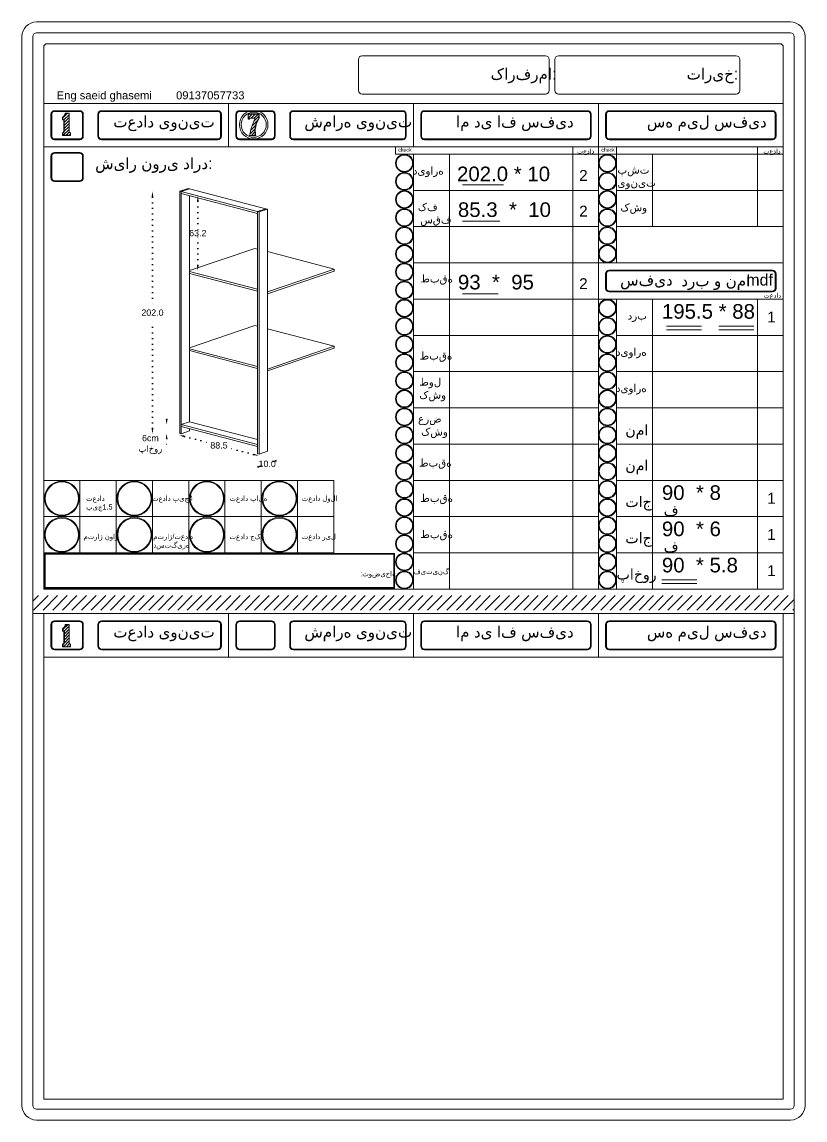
# Model space of a CAD drawing. Header units: inches. Extents: x 168 to 5693, y 62 to 1947.
# Drawn here: x 5261 to 5693, y 1289 to 1895 of the extents above; entities that cross this region are included whole.
import ezdxf

# ---------------------------------------------------------------- set-up
doc = ezdxf.new("R2010")
doc.units = ezdxf.units.IN
doc.header["$MEASUREMENT"] = 0
doc.linetypes.add('ACAD_ISO07W100', pattern=[3, 0, -3])
doc.styles.get("Standard").update_dxf_attribs({"font": 'arial.ttf'})
doc.dimstyles.get("Standard").update_dxf_attribs({"dimtxt": 3.5, "dimasz": 3, "dimexe": 0.18, "dimexo": 0.0625, "dimgap": 0.09, "dimtad": 0, "dimtih": 1, "dimtoh": 1, "dimdec": 1, "dimzin": 0, "dimdsep": 46, "dimtxsty": 'Standard', "dimcen": 0.09, "dimse1": 1, "dimse2": 1, "dimadec": 0, "dimazin": 0, "dimtfac": 1, "dimtdec": 1, "dimtofl": 0, "dimtmove": 0, "dimatfit": 3, "dimfxl": 1, "dimtolj": 1, "dimtzin": 0, "dimarcsym": 0})

# ---------------------------------------------------------------- blocks, each defined once
blk = doc.blocks.new('*D277')
at = {"color": 0, "linetype": 'ACAD_ISO07W100', "lineweight": -2, "transparency": 16777216}
for p, q in [((5340.83, 1675.82), (5340.83, 1678.82)), ((5340.83, 1661.86), (5337.83, 1661.86)), ((5340.83, 1664.86), (5340.83, 1661.86))]:
    blk.add_line(p, q, dxfattribs=at)
at = {"color": 0, "transparency": 16777216}
for points in [[(5340.33, 1675.82), (5341.33, 1675.82), (5340.83, 1672.82)], [(5340.33, 1664.86), (5341.33, 1664.86), (5340.83, 1667.86)]]:
    blk.add_solid(points, dxfattribs=at)
at = {"layer": 'Defpoints', "color": 0, "transparency": 16777216}
for p in [(5348.84, 1672.82, 9.24), (5340.83, 1667.86), (5348.84, 1667.86, 9.24)]:
    blk.add_point(p, dxfattribs=at)
at = {"color": 0, "lineweight": 20, "transparency": 16777216, "insert": (5331.86, 1661.86), "char_height": 3.5, "attachment_point": 5}
blk.add_mtext('\\A1;6cm\\P{\\fArial|b0|i0|c178|p34;پاخور}', dxfattribs=at)
blk = doc.blocks.new('*D278')
at = {"color": 0, "linetype": 'ACAD_ISO07W100', "lineweight": -2, "transparency": 16777216}
for p, q in [((5333, 1798.37), (5333, 1736.44)), ((5333, 1670.75), (5333, 1732.68))]:
    blk.add_line(p, q, dxfattribs=at)
at = {"color": 0, "transparency": 16777216}
for points in [[(5332.5, 1798.37), (5333.5, 1798.37), (5333, 1801.37)], [(5332.5, 1670.75), (5333.5, 1670.75), (5333, 1667.75)]]:
    blk.add_solid(points, dxfattribs=at)
at = {"layer": 'Defpoints', "color": 0, "transparency": 16777216}
for p in [(5333, 1801.37), (5348.84, 1801.37), (5348.84, 1667.75)]:
    blk.add_point(p, dxfattribs=at)
at = {"color": 0, "lineweight": 20, "transparency": 16777216, "insert": (5333, 1734.56), "char_height": 3.5, "attachment_point": 5}
blk.add_mtext('\\A1;202.0', dxfattribs=at)
blk = doc.blocks.new('*D279')
at = {"color": 0, "linetype": 'ACAD_ISO07W100', "lineweight": -2, "transparency": 16777216}
for p, q in [((5350.66, 1666.28), (5365.03, 1662.53)), ((5388.71, 1656.36), (5374.34, 1660.1))]:
    blk.add_line(p, q, dxfattribs=at)
at = {"color": 0, "transparency": 16777216}
for points in [[(5350.79, 1666.76), (5350.53, 1665.79), (5347.76, 1667.03)], [(5388.84, 1656.84), (5388.58, 1655.87), (5391.61, 1655.6)]]:
    blk.add_solid(points, dxfattribs=at)
at = {"layer": 'Defpoints', "color": 0, "transparency": 16777216}
for p in [(5348, 1667.97), (5391.61, 1655.6), (5391.86, 1656.53)]:
    blk.add_point(p, dxfattribs=at)
at = {"color": 0, "lineweight": 20, "transparency": 16777216, "insert": (5369.68, 1661.32), "char_height": 3.5, "attachment_point": 5}
blk.add_mtext('\\A1;88.5', dxfattribs=at)
blk = doc.blocks.new('*D280')
at = {"color": 0, "linetype": 'ACAD_ISO07W100', "lineweight": -2, "transparency": 16777216}
for p, q in [((5358, 1796.1), (5358, 1780.32)), ((5358, 1760.77), (5358, 1776.56))]:
    blk.add_line(p, q, dxfattribs=at)
at = {"color": 0, "transparency": 16777216}
for points in [[(5357.5, 1796.1), (5358.5, 1796.1), (5358, 1799.1)], [(5357.5, 1760.77), (5358.5, 1760.77), (5358, 1757.77)]]:
    blk.add_solid(points, dxfattribs=at)
at = {"layer": 'Defpoints', "color": 0, "transparency": 16777216}
for p in [(5353.45, 1799.1), (5358, 1799.1), (5353.45, 1757.77)]:
    blk.add_point(p, dxfattribs=at)
at = {"color": 0, "lineweight": 20, "transparency": 16777216, "insert": (5358, 1778.44), "char_height": 3.5, "attachment_point": 5}
blk.add_mtext('\\A1;63.2', dxfattribs=at)
blk = doc.blocks.new('*D291')
at = {"color": 0, "linetype": 'ACAD_ISO07W100', "lineweight": -2, "transparency": 16777216}
for p, q in [((5391.12, 1649.39), (5388.29, 1648.42)), ((5401.41, 1652.91), (5404.25, 1653.88))]:
    blk.add_line(p, q, dxfattribs=at)
at = {"color": 0, "transparency": 16777216}
for points in [[(5390.96, 1649.87), (5391.29, 1648.92), (5393.96, 1650.36)], [(5401.25, 1653.38), (5401.57, 1652.43), (5398.57, 1651.94)]]:
    blk.add_solid(points, dxfattribs=at)
at = {"layer": 'Defpoints', "color": 0, "transparency": 16777216}
for p in [(5391.86, 1656.53), (5396.46, 1658.11), (5393.96, 1650.36)]:
    blk.add_point(p, dxfattribs=at)
at = {"color": 0, "lineweight": 20, "transparency": 16777216, "insert": (5396.27, 1651.15), "char_height": 3.5, "width": 12.8288, "attachment_point": 5}
blk.add_mtext('\\A1;10.0', dxfattribs=at)

msp = doc.modelspace()

# ---------------------------------------------------------------- hatches: boundary and pattern name
at = {"lineweight": 20}
h = msp.add_hatch(dxfattribs=at)
h.set_pattern_fill('ANSI31', color=256, scale=9.218651)
h.set_pattern_definition([(45, (4537.7399, 2383.63), (-0.8148213, 0.8148213), [])])
h.paths.add_polyline_path([(5287.51, 1833.88), (5287.42, 1833.92), (5287.33, 1833.98), (5287.25, 1834.04), (5287.18, 1834.11), (5287.12, 1834.19), (5287.07, 1834.28), (5287.03, 1834.37), (5287, 1834.46), (5286.98, 1834.56), (5286.98, 1834.66), (5286.98, 1844.59), (5285.12, 1844.59), (5285.09, 1844.36), (5285.04, 1844.13), (5284.97, 1843.9), (5284.89, 1843.69), (5284.78, 1843.48), (5284.66, 1843.28), (5284.52, 1843.09), (5284.37, 1842.92), (5284.2, 1842.76), (5284.01, 1842.61), (5283.82, 1842.48), (5283.61, 1842.37), (5283.61, 1840.96), (5284.02, 1840.96), (5284.33, 1840.94), (5284.33, 1834.7), (5284.31, 1834.6), (5284.29, 1834.51), (5284.26, 1834.42), (5284.22, 1834.33), (5284.16, 1834.25), (5284.1, 1834.17), (5284.04, 1834.1), (5283.96, 1834.04), (5283.88, 1833.98), (5283.8, 1833.94), (5283.71, 1833.9), (5283.61, 1833.87), (5283.61, 1832.45), (5287.7, 1832.45), (5287.7, 1833.83), (5287.6, 1833.85)])
h = msp.add_hatch(dxfattribs=at)
h.set_pattern_fill('ANSI31', color=256, scale=9.218651)
h.set_pattern_definition([(45, (4748.5564, 2384.5657), (-0.8148213, 0.8148213), [])])
h.paths.add_polyline_path([(5389.6, 1836.49), (5389.73, 1837.32), (5389.92, 1838.14), (5390.16, 1838.94), (5390.47, 1839.72), (5390.82, 1840.48), (5391.23, 1841.21), (5391.69, 1841.91), (5391.69, 1844.18), (5385.82, 1844.18), (5385.82, 1841.42), (5386.34, 1841.42), (5386.35, 1841.49), (5386.39, 1841.62), (5386.47, 1841.74), (5386.57, 1841.83), (5386.69, 1841.89), (5386.73, 1841.89), (5386.66, 1841.87), (5386.6, 1841.84), (5386.54, 1841.8), (5386.49, 1841.76), (5386.45, 1841.71), (5386.41, 1841.65), (5386.38, 1841.59), (5386.36, 1841.52), (5386.34, 1841.46), (5386.34, 1841.42), (5386.52, 1841.42), (5386.53, 1841.52), (5386.57, 1841.65), (5386.65, 1841.77), (5386.76, 1841.86), (5386.88, 1841.92), (5386.98, 1841.94), (5387.05, 1841.95), (5389.02, 1841.95), (5389.15, 1841.92), (5389.27, 1841.86), (5389.37, 1841.77), (5389.45, 1841.65), (5389.49, 1841.52), (5389.5, 1841.42), (5389.15, 1840.69), (5388.82, 1839.96), (5388.5, 1839.22), (5388.21, 1838.47), (5387.93, 1837.72), (5387.68, 1836.95), (5387.44, 1836.19), (5387.22, 1835.41), (5387.01, 1834.63), (5386.83, 1833.85), (5386.67, 1833.06), (5386.53, 1832.33), (5389.82, 1832.33), (5389.66, 1833.15), (5389.56, 1833.99), (5389.51, 1834.82), (5389.52, 1835.66)])
h = msp.add_hatch(dxfattribs=at)
h.set_pattern_fill('ANSI31', color=256, scale=30)
h.set_pattern_definition([(45, (3064.782, 1282.2905), (-2.6516504, 2.6516504), [])])
h.paths.add_polyline_path([(5687, 1578.39), (5267, 1578.39), (5267, 1570.39), (5687, 1570.39)])
h = msp.add_hatch(dxfattribs=at)
h.set_pattern_fill('ANSI31', color=256, scale=9.218651)
h.set_pattern_definition([(45, (4537.8445, 2101.4145), (-0.8148213, 0.8148213), [])])
h.paths.add_polyline_path([(5287.61, 1551.66), (5287.52, 1551.71), (5287.44, 1551.76), (5287.36, 1551.82), (5287.29, 1551.89), (5287.23, 1551.97), (5287.18, 1552.06), (5287.14, 1552.15), (5287.11, 1552.25), (5287.09, 1552.35), (5287.08, 1552.45), (5287.08, 1562.37), (5285.22, 1562.37), (5285.19, 1562.14), (5285.14, 1561.91), (5285.08, 1561.69), (5284.99, 1561.47), (5284.89, 1561.26), (5284.76, 1561.06), (5284.62, 1560.88), (5284.47, 1560.7), (5284.3, 1560.54), (5284.12, 1560.4), (5283.92, 1560.27), (5283.72, 1560.15), (5283.72, 1558.75), (5284.12, 1558.75), (5284.43, 1558.73), (5284.43, 1552.49), (5284.42, 1552.39), (5284.4, 1552.29), (5284.36, 1552.2), (5284.32, 1552.12), (5284.27, 1552.03), (5284.21, 1551.96), (5284.14, 1551.89), (5284.07, 1551.82), (5283.99, 1551.77), (5283.9, 1551.72), (5283.81, 1551.69), (5283.72, 1551.66), (5283.72, 1550.23), (5287.8, 1550.23), (5287.8, 1551.61), (5287.71, 1551.63)])

# ---------------------------------------------------------------- linework, layer by layer
for p, q in [((5273, 1582.03), (5273, 1881)), ((5681, 1850.03), (5273, 1850.03)), ((5273, 1671.05), (5273, 1850.03)), ((5375, 1826.03), (5375, 1850.03)), ((5477, 1826.03), (5477, 1850.03)), ((5477, 1850.03), (5477, 1830.03)), ((5579, 1826.03), (5579, 1850.03)), ((5277, 1832.03), (5277, 1844.03)), ((5292.85, 1846.03), (5279, 1846.03)), ((5283.61, 1842.37), (5283.61, 1840.96)), ((5294.85, 1844.03), (5294.85, 1832.03)), ((5302.85, 1832.03), (5302.85, 1844.03)), ((5369, 1846.03), (5304.85, 1846.03)), ((5371, 1832.03), (5371, 1844.03)), ((5379, 1844.03), (5379, 1832.03)), ((5398.71, 1846.03), (5381, 1846.03)), ((5400.71, 1832.03), (5400.71, 1844.03)), ((5408.71, 1832.03), (5408.71, 1844.03)), ((5471, 1846.03), (5410.71, 1846.03)), ((5473, 1844.03), (5473, 1832.03)), ((5481, 1832.03), (5481, 1844.03)), ((5573, 1846.03), (5483, 1846.03)), ((5575, 1844.03), (5575, 1832.03)), ((5583, 1832.03), (5583, 1844.03)), ((5675, 1846.03), (5585, 1846.03)), ((5677, 1832.03), (5677, 1844.03)), ((5283.61, 1832.45), (5287.7, 1832.45)), ((5386.53, 1832.33), (5389.82, 1832.33)), ((5273, 1826.03), (5681, 1826.03)), ((5273, 1826.03), (5681, 1826.03)), ((5279, 1830.03), (5292.85, 1830.03)), ((5369, 1830.03), (5304.85, 1830.03)), ((5381, 1830.03), (5398.71, 1830.03)), ((5471, 1830.03), (5410.71, 1830.03)), ((5467, 1826.03), (5467, 1822.03)), ((5483, 1830.03), (5573, 1830.03)), ((5564.83, 1582.03), (5564.83, 1826.03)), ((5579, 1826.03), (5579, 1802.03)), ((5585, 1830.03), (5675, 1830.03)), ((5589, 1826.03), (5589, 1802.03)), ((5589, 1826.03), (5589, 1802.03)), ((5666.78, 1782.03), (5666.78, 1826.03)), ((5681, 1830.03), (5681, 1582.03)), ((5467, 1822.03), (5681, 1822.03)), ((5477, 1666.03), (5477, 1822.03)), ((5477, 1662.03), (5477, 1822.03)), ((5477, 1822.03), (5477, 1802.03)), ((5477, 1666.03), (5477, 1822.03)), ((5477, 1582.03), (5477, 1822.03)), ((5477, 1822.03), (5477, 1802.03)), ((5496.81, 1822.03), (5496.81, 1582.03)), ((5579, 1666.03), (5579, 1822.03)), ((5579, 1582.03), (5579, 1822.03)), ((5589, 1782.03), (5589, 1822.03)), ((5589, 1762.03), (5589, 1822.03)), ((5589, 1762.03), (5589, 1822.03)), ((5589, 1822.03), (5589, 1802.03)), ((5589, 1782.03), (5589, 1822.03)), ((5589, 1822.03), (5589, 1802.03)), ((5608.81, 1822.03), (5608.81, 1782.03)), ((5477, 1802.03), (5579, 1802.03)), ((5504.02, 1805.03), (5526.67, 1805.03)), ((5589, 1802.03), (5681, 1802.03)), ((5477, 1782.03), (5579, 1782.03)), ((5504.02, 1785.03), (5524.67, 1785.03)), ((5681, 1782.03), (5589, 1782.03)), ((5681, 1782.03), (5661, 1782.03)), ((5477, 1762.03), (5681, 1762.03)), ((5675, 1758.03), (5585, 1758.03)), ((5583, 1748.03), (5583, 1756.03)), ((5677, 1756.03), (5677, 1748.03)), ((5675, 1746.03), (5585, 1746.03)), ((5477, 1742.03), (5579, 1742.03)), ((5504.02, 1745.03), (5523.67, 1745.03)), ((5681, 1742.03), (5579, 1742.03)), ((5589, 1642.03), (5589, 1742.03)), ((5589, 1666.03), (5589, 1742.03)), ((5589, 1662.03), (5589, 1742.03)), ((5608.81, 1742.03), (5608.81, 1642.03)), ((5666.78, 1742.03), (5666.78, 1582.03)), ((5477, 1722.03), (5579, 1722.03)), ((5477, 1722.03), (5496.81, 1722.03)), ((5477, 1722.03), (5579, 1722.03)), ((5545.51, 1722.03), (5579, 1722.03)), ((5589, 1722.03), (5681, 1722.03)), ((5589, 1622.03), (5589, 1722.03)), ((5608.81, 1722.03), (5608.81, 1622.03)), ((5616.5, 1727.05), (5635.84, 1727.05)), ((5616.5, 1725.03), (5635.84, 1725.03)), ((5645.5, 1727.05), (5664.84, 1727.05)), ((5645.5, 1725.03), (5664.84, 1725.03)), ((5477, 1702.03), (5496.81, 1702.03)), ((5477, 1702.03), (5579, 1702.03)), ((5589, 1702.03), (5681, 1702.03)), ((5589, 1702.03), (5681, 1702.03)), ((5589, 1602.03), (5589, 1702.03)), ((5608.81, 1702.03), (5608.81, 1602.03)), ((5477, 1682.03), (5579, 1682.03)), ((5589, 1682.03), (5589, 1662.03)), ((5589, 1682.03), (5681, 1682.03)), ((5589, 1582.03), (5589, 1682.03)), ((5608.81, 1682.03), (5608.81, 1582.03)), ((5477, 1662.03), (5579, 1662.03)), ((5564.83, 1662.03), (5579, 1662.03)), ((5589, 1662.03), (5681, 1662.03)), ((5589, 1662.03), (5589, 1642.03)), ((5273, 1642.03), (5433, 1642.03)), ((5273, 1642.03), (5273, 1602.03)), ((5273, 1642.03), (5273, 1602.03)), ((5293, 1642.03), (5293, 1602.03)), ((5313, 1642.03), (5313, 1602.03)), ((5333, 1642.03), (5333, 1602.03)), ((5353, 1642.03), (5353, 1602.03)), ((5373, 1642.03), (5373, 1602.03)), ((5393, 1642.03), (5393, 1602.03)), ((5413, 1642.03), (5413, 1602.03)), ((5433, 1642.03), (5433, 1602.03)), ((5477, 1642.03), (5579, 1642.03)), ((5564.83, 1642.03), (5579, 1642.03)), ((5589, 1642.03), (5681, 1642.03)), ((5589, 1642.03), (5681, 1642.03)), ((5589, 1642.03), (5589, 1622.03)), ((5273, 1622.03), (5433, 1622.03)), ((5477, 1622.03), (5579, 1622.03)), ((5477, 1622.03), (5579, 1622.03)), ((5564.83, 1622.03), (5579, 1622.03)), ((5589, 1622.03), (5681, 1622.03)), ((5589, 1622.03), (5681, 1622.03)), ((5589, 1622.03), (5589, 1602.03)), ((5273, 1602.03), (5433, 1602.03)), ((5477, 1602.03), (5579, 1602.03)), ((5477, 1602.03), (5579, 1602.03)), ((5564.83, 1602.03), (5579, 1602.03)), ((5589, 1602.03), (5681, 1602.03)), ((5589, 1602.03), (5681, 1602.03)), ((5589, 1602.03), (5589, 1582.03)), ((5467, 1582.03), (5273, 1582.03)), ((5467, 1582.03), (5273, 1582.03)), ((5467, 1582.03), (5579, 1582.03)), ((5467, 1582.03), (5681, 1582.03)), ((5467, 1582.03), (5579, 1582.03)), ((5467, 1582.03), (5681, 1582.03)), ((5614, 1587.05), (5633.34, 1587.05)), ((5614, 1585.03), (5633.34, 1585.03)), ((5267, 1568.52), (5687, 1568.52)), ((5681, 1568.52), (5273, 1568.52)), ((5273, 1300.52), (5273, 1568.52)), ((5292.85, 1564.52), (5279, 1564.52)), ((5369, 1564.52), (5304.85, 1564.52)), ((5375, 1544.52), (5375, 1568.52)), ((5398.71, 1564.52), (5381, 1564.52)), ((5471, 1564.52), (5410.71, 1564.52)), ((5477, 1544.52), (5477, 1568.52)), ((5477, 1568.52), (5477, 1548.52)), ((5573, 1564.52), (5483, 1564.52)), ((5579, 1544.52), (5579, 1568.52)), ((5675, 1564.52), (5585, 1564.52)), ((5681, 1568.52), (5681, 1300.52)), ((5277, 1550.52), (5277, 1562.52)), ((5283.72, 1560.15), (5283.72, 1558.75)), ((5294.85, 1562.52), (5294.85, 1550.52)), ((5302.85, 1550.52), (5302.85, 1562.52)), ((5371, 1550.52), (5371, 1562.52)), ((5379, 1562.52), (5379, 1550.52)), ((5400.71, 1550.52), (5400.71, 1562.52)), ((5408.71, 1550.52), (5408.71, 1562.52)), ((5473, 1562.52), (5473, 1550.52)), ((5481, 1550.52), (5481, 1562.52)), ((5575, 1562.52), (5575, 1550.52)), ((5583, 1550.52), (5583, 1562.52)), ((5677, 1550.52), (5677, 1562.52)), ((5279, 1548.52), (5292.85, 1548.52)), ((5283.72, 1550.23), (5287.8, 1550.23)), ((5369, 1548.52), (5304.85, 1548.52)), ((5381, 1548.52), (5398.71, 1548.52)), ((5471, 1548.52), (5410.71, 1548.52)), ((5483, 1548.52), (5573, 1548.52)), ((5585, 1548.52), (5675, 1548.52)), ((5273, 1544.52), (5681, 1544.52)), ((5273, 1360.52), (5273, 1320.52)), ((5467, 1300.52), (5273, 1300.52)), ((5467, 1300.52), (5579, 1300.52)), ((5467, 1300.52), (5681, 1300.52))]:
    msp.add_line(p, q, dxfattribs=at)
at = {"linetype": 'Continuous', "lineweight": 20, "extrusion": (6.10623e-16, 0.954437, 0.298411)}
for p, q in [((5352.61, 1803.16), (5348, 1801.59)), ((5348, 1801.59), (5348.84, 1801.37)), ((5348, 1801.59), (5348, 1667.97)), ((5348.84, 1801.37), (5353.45, 1802.94)), ((5348.84, 1801.37), (5353.45, 1802.94)), ((5391.01, 1790.38), (5348.84, 1801.37)), ((5348.84, 1801.37), (5348.84, 1800.3)), ((5348.84, 1667.75), (5348.84, 1801.37)), ((5348.84, 1800.3), (5391.01, 1789.31)), ((5353.45, 1802.94), (5352.61, 1803.16)), ((5353.45, 1802.94), (5395.62, 1791.95)), ((5353.45, 1674.39), (5353.45, 1799.1)), ((5395.62, 1791.95), (5391.01, 1790.38)), ((5395.62, 1791.95), (5391.01, 1790.38)), ((5391.01, 1790.38), (5391.01, 1789.31)), ((5391.01, 1790.38), (5391.86, 1790.16)), ((5391.01, 1790.38), (5391.01, 1656.75)), ((5391.86, 1790.16), (5396.46, 1791.73)), ((5391.86, 1656.53), (5391.86, 1790.16)), ((5396.46, 1791.73), (5395.62, 1791.95)), ((5396.46, 1658.11), (5396.46, 1791.73)), ((5353.45, 1757.77), (5389.45, 1770.07)), ((5391.01, 1769.66), (5389.45, 1770.07)), ((5433.31, 1758.63), (5396.46, 1768.24)), ((5433.31, 1758.63), (5396.46, 1746.05)), ((5396.46, 1744.98), (5433.31, 1757.56)), ((5433.31, 1757.56), (5433.31, 1758.63)), ((5353.45, 1757.27), (5391.01, 1747.47)), ((5353.45, 1756.2), (5391.01, 1746.4)), ((5396.46, 1746.05), (5396.46, 1744.98)), ((5353.45, 1715.19), (5389.45, 1727.49)), ((5391.01, 1727.08), (5389.45, 1727.49)), ((5433.31, 1716.05), (5396.46, 1725.66)), ((5433.31, 1716.05), (5396.46, 1703.47)), ((5396.46, 1702.4), (5433.31, 1714.98)), ((5433.31, 1714.98), (5433.31, 1716.05)), ((5353.45, 1714.69), (5391.01, 1704.89)), ((5353.45, 1713.62), (5391.01, 1703.82)), ((5396.46, 1703.47), (5396.46, 1702.4)), ((5348.84, 1672.82), (5353.45, 1674.39)), ((5391.01, 1661.82), (5348.84, 1672.82)), ((5353.45, 1674.39), (5391.01, 1664.6)), ((5348.84, 1667.75), (5348, 1667.97)), ((5348.84, 1671.75), (5391.01, 1660.75)), ((5348.84, 1667.75), (5353.45, 1669.32)), ((5348.84, 1668.82), (5348.84, 1667.75)), ((5353.45, 1669.32), (5353.45, 1670.55)), ((5391.01, 1657.82), (5391.01, 1656.75)), ((5391.86, 1656.53), (5391.01, 1656.75)), ((5396.46, 1658.11), (5391.86, 1656.53))]:
    msp.add_line(p, q, dxfattribs=at)
at = {"lineweight": 20}
for points in [[(5269, 1289), (5685, 1289, 0.414214), (5693, 1297), (5693, 1887, 0.414214), (5685, 1895), (5269, 1895, 0.414214), (5261, 1887), (5261, 1297, 0.414214)], [(5269, 1295), (5685, 1295, 0.414214), (5687, 1297), (5687, 1887, 0.414214), (5685, 1889), (5269, 1889, 0.414214), (5267, 1887), (5267, 1297, 0.414214)], [(5551.85, 1874.25, 0.414214), (5549.85, 1876.25), (5448.61, 1876.25, 0.414214), (5446.61, 1874.25), (5446.61, 1857.21, 0.414214), (5448.61, 1855.21), (5549.85, 1855.21, 0.414214), (5551.85, 1857.21)], [(5556.98, 1855.21), (5654.98, 1855.21, 0.414214), (5656.98, 1857.21), (5656.98, 1874.25, 0.414214), (5654.98, 1876.25), (5556.98, 1876.25, 0.414214), (5554.98, 1874.25), (5554.98, 1857.21, 0.414214)], [(5656.98, 1874.25, 0.414214), (5654.98, 1876.25), (5556.98, 1876.25, 0.414214), (5554.98, 1874.25), (5554.98, 1857.21, 0.414214), (5556.98, 1855.21), (5654.98, 1855.21, 0.414214), (5656.98, 1857.21)], [(5294.85, 1844.03, 0.414214), (5292.85, 1846.03), (5279, 1846.03, 0.414214), (5277, 1844.03), (5277, 1832.03, 0.414214), (5279, 1830.03), (5292.85, 1830.03, 0.414214), (5294.85, 1832.03)], [(5294.45, 1844.03, 0.414214), (5292.85, 1845.63), (5279, 1845.63, 0.414214), (5277.4, 1844.03), (5277.4, 1832.03, 0.414214), (5279, 1830.43), (5292.85, 1830.43, 0.414214), (5294.45, 1832.03)], [(5371, 1844.03, 0.414214), (5369, 1846.03), (5304.85, 1846.03, 0.414214), (5302.85, 1844.03), (5302.85, 1832.03, 0.414214), (5304.85, 1830.03), (5369, 1830.03, 0.414214), (5371, 1832.03)], [(5370.6, 1844.03, 0.414214), (5369, 1845.63), (5304.85, 1845.63, 0.414214), (5303.25, 1844.03), (5303.25, 1832.03, 0.414214), (5304.85, 1830.43), (5369, 1830.43, 0.414214), (5370.6, 1832.03)], [(5400.71, 1844.03, 0.414214), (5398.71, 1846.03), (5381, 1846.03, 0.414214), (5379, 1844.03), (5379, 1832.03, 0.414214), (5381, 1830.03), (5398.71, 1830.03, 0.414214), (5400.71, 1832.03)], [(5400.31, 1844.03, 0.414214), (5398.71, 1845.63), (5381, 1845.63, 0.414214), (5379.4, 1844.03), (5379.4, 1832.03, 0.414214), (5381, 1830.43), (5398.71, 1830.43, 0.414214), (5400.31, 1832.03)], [(5473, 1844.03, 0.414214), (5471, 1846.03), (5410.71, 1846.03, 0.414214), (5408.71, 1844.03), (5408.71, 1832.03, 0.414214), (5410.71, 1830.03), (5471, 1830.03, 0.414214), (5473, 1832.03)], [(5472.6, 1844.03, 0.414214), (5471, 1845.63), (5410.71, 1845.63, 0.414214), (5409.11, 1844.03), (5409.11, 1832.03, 0.414214), (5410.71, 1830.43), (5471, 1830.43, 0.414214), (5472.6, 1832.03)], [(5574.6, 1844.03, 0.414214), (5573, 1845.63), (5483, 1845.63, 0.414214), (5481.4, 1844.03), (5481.4, 1832.03, 0.414214), (5483, 1830.43), (5573, 1830.43, 0.414214), (5574.6, 1832.03)], [(5677, 1844.03, 0.414214), (5675, 1846.03), (5585, 1846.03, 0.414214), (5583, 1844.03), (5583, 1832.03, 0.414214), (5585, 1830.03), (5675, 1830.03, 0.414214), (5677, 1832.03)], [(5676.6, 1844.03, 0.414214), (5675, 1845.63), (5585, 1845.63, 0.414214), (5583.4, 1844.03), (5583.4, 1832.03, 0.414214), (5585, 1830.43), (5675, 1830.43, 0.414214), (5676.6, 1832.03)], [(5294.85, 1820.99, 0.414214), (5292.85, 1822.99), (5279, 1822.99, 0.414214), (5277, 1820.99), (5277, 1808.99, 0.414214), (5279, 1806.99), (5292.85, 1806.99, 0.414214), (5294.85, 1808.99)], [(5294.85, 1820.99, 0.414214), (5292.85, 1822.99), (5279, 1822.99, 0.414214), (5277, 1820.99), (5277, 1808.99, 0.414214), (5279, 1806.99), (5292.85, 1806.99, 0.414214), (5294.85, 1808.99)], [(5294.45, 1820.99, 0.414214), (5292.85, 1822.59), (5279, 1822.59, 0.414214), (5277.4, 1820.99), (5277.4, 1808.99, 0.414214), (5279, 1807.39), (5292.85, 1807.39, 0.414214), (5294.45, 1808.99)], [(5294.45, 1820.99, 0.414214), (5292.85, 1822.59), (5279, 1822.59, 0.414214), (5277.4, 1820.99), (5277.4, 1808.99, 0.414214), (5279, 1807.39), (5292.85, 1807.39, 0.414214), (5294.45, 1808.99)], [(5677, 1756.03, 0.414214), (5675, 1758.03), (5585, 1758.03, 0.414214), (5583, 1756.03), (5583, 1748.03, 0.414214), (5585, 1746.03), (5675, 1746.03, 0.414214), (5677, 1748.03)], [(5676.6, 1756.03, 0.414214), (5675, 1757.63), (5585, 1757.63, 0.414214), (5583.4, 1756.03), (5583.4, 1748.03, 0.414214), (5585, 1746.43), (5675, 1746.43, 0.414214), (5676.6, 1748.03)], [(5294.85, 1562.52, 0.414214), (5292.85, 1564.52), (5279, 1564.52, 0.414214), (5277, 1562.52), (5277, 1550.52, 0.414214), (5279, 1548.52), (5292.85, 1548.52, 0.414214), (5294.85, 1550.52)], [(5294.45, 1562.52, 0.414214), (5292.85, 1564.12), (5279, 1564.12, 0.414214), (5277.4, 1562.52), (5277.4, 1550.52, 0.414214), (5279, 1548.92), (5292.85, 1548.92, 0.414214), (5294.45, 1550.52)], [(5371, 1562.52, 0.414214), (5369, 1564.52), (5304.85, 1564.52, 0.414214), (5302.85, 1562.52), (5302.85, 1550.52, 0.414214), (5304.85, 1548.52), (5369, 1548.52, 0.414214), (5371, 1550.52)], [(5370.6, 1562.52, 0.414214), (5369, 1564.12), (5304.85, 1564.12, 0.414214), (5303.25, 1562.52), (5303.25, 1550.52, 0.414214), (5304.85, 1548.92), (5369, 1548.92, 0.414214), (5370.6, 1550.52)], [(5400.71, 1562.52, 0.414214), (5398.71, 1564.52), (5381, 1564.52, 0.414214), (5379, 1562.52), (5379, 1550.52, 0.414214), (5381, 1548.52), (5398.71, 1548.52, 0.414214), (5400.71, 1550.52)], [(5400.31, 1562.52, 0.414214), (5398.71, 1564.12), (5381, 1564.12, 0.414214), (5379.4, 1562.52), (5379.4, 1550.52, 0.414214), (5381, 1548.92), (5398.71, 1548.92, 0.414214), (5400.31, 1550.52)], [(5473, 1562.52, 0.414214), (5471, 1564.52), (5410.71, 1564.52, 0.414214), (5408.71, 1562.52), (5408.71, 1550.52, 0.414214), (5410.71, 1548.52), (5471, 1548.52, 0.414214), (5473, 1550.52)], [(5472.6, 1562.52, 0.414214), (5471, 1564.12), (5410.71, 1564.12, 0.414214), (5409.11, 1562.52), (5409.11, 1550.52, 0.414214), (5410.71, 1548.92), (5471, 1548.92, 0.414214), (5472.6, 1550.52)], [(5574.6, 1562.52, 0.414214), (5573, 1564.12), (5483, 1564.12, 0.414214), (5481.4, 1562.52), (5481.4, 1550.52, 0.414214), (5483, 1548.92), (5573, 1548.92, 0.414214), (5574.6, 1550.52)], [(5677, 1562.52, 0.414214), (5675, 1564.52), (5585, 1564.52, 0.414214), (5583, 1562.52), (5583, 1550.52, 0.414214), (5585, 1548.52), (5675, 1548.52, 0.414214), (5677, 1550.52)], [(5676.6, 1562.52, 0.414214), (5675, 1564.12), (5585, 1564.12, 0.414214), (5583.4, 1562.52), (5583.4, 1550.52, 0.414214), (5585, 1548.92), (5675, 1548.92, 0.414214), (5676.6, 1550.52)]]:
    msp.add_lwpolyline(points, format="xyb", close=True, dxfattribs=at)
for points in [[(5681, 1682.97), (5681, 1881, 0.414214), (5679, 1883), (5275, 1883, 0.414214), (5273, 1881), (5273, 1682.97)], [(5551.85, 1874.25, 0.414214), (5549.85, 1876.25), (5448.61, 1876.25, 0.414214), (5446.61, 1874.25), (5446.61, 1857.21, 0.414214), (5448.61, 1855.21), (5549.85, 1855.21, 0.414214), (5551.85, 1857.21), (5551.85, 1874.25)]]:
    msp.add_lwpolyline(points, format="xyb", dxfattribs=at)
for points in [[(5283.3, 1832.38), (5287.7, 1832.38), (5287.7, 1832.45), (5287.7, 1833.83), (5287.6, 1833.85), (5287.51, 1833.88), (5287.42, 1833.92), (5287.33, 1833.98), (5287.25, 1834.04), (5287.18, 1834.11), (5287.12, 1834.19), (5287.07, 1834.28), (5287.03, 1834.37), (5287, 1834.46), (5286.98, 1834.56), (5286.98, 1834.66), (5286.98, 1844.59), (5286.98, 1844.65), (5284.81, 1844.65), (5284.79, 1844.41), (5284.74, 1844.18), (5284.67, 1843.95), (5284.58, 1843.74), (5284.48, 1843.52), (5284.35, 1843.32), (5284.21, 1843.13), (5284.06, 1842.96), (5283.89, 1842.8), (5283.7, 1842.65), (5283.5, 1842.52), (5283.3, 1842.41), (5283.3, 1840.96), (5283.61, 1840.96), (5284.02, 1840.96), (5284.02, 1834.66), (5284.01, 1834.56), (5283.98, 1834.47), (5283.95, 1834.38), (5283.91, 1834.29), (5283.85, 1834.2), (5283.79, 1834.13), (5283.73, 1834.06), (5283.65, 1833.99), (5283.57, 1833.94), (5283.48, 1833.89), (5283.39, 1833.85), (5283.3, 1833.83), (5283.3, 1832.38), (5283.61, 1832.45), (5283.61, 1833.87), (5283.71, 1833.9), (5283.8, 1833.94), (5283.88, 1833.98), (5283.96, 1834.04), (5284.04, 1834.1), (5284.1, 1834.17), (5284.16, 1834.25), (5284.22, 1834.33), (5284.26, 1834.42), (5284.29, 1834.51), (5284.31, 1834.6), (5284.33, 1834.7), (5284.33, 1840.94), (5284.02, 1840.96)], [(5283.3, 1842.41), (5283.61, 1842.37), (5283.82, 1842.48), (5284.01, 1842.61), (5284.2, 1842.76), (5284.37, 1842.92), (5284.52, 1843.09), (5284.66, 1843.28), (5284.78, 1843.48), (5284.89, 1843.69), (5284.97, 1843.9), (5285.04, 1844.13), (5285.09, 1844.36), (5285.12, 1844.59)], [(5284.81, 1844.65), (5285.12, 1844.59), (5286.98, 1844.59)], [(5391.93, 1844.23), (5391.69, 1844.18), (5385.82, 1844.18)], [(5391.69, 1844.18), (5391.69, 1841.91), (5391.23, 1841.21), (5390.82, 1840.48), (5390.47, 1839.72), (5390.16, 1838.94), (5389.92, 1838.14), (5389.73, 1837.32), (5389.6, 1836.49), (5389.52, 1835.66), (5389.51, 1834.82), (5389.56, 1833.99), (5389.66, 1833.15), (5389.82, 1832.33), (5390.04, 1832.27), (5389.87, 1833.1), (5389.77, 1833.94), (5389.73, 1834.79), (5389.74, 1835.63), (5389.81, 1836.48), (5389.95, 1837.31), (5390.14, 1838.14), (5390.39, 1838.94), (5390.69, 1839.73), (5391.05, 1840.5), (5391.46, 1841.24), (5391.93, 1841.95), (5391.93, 1844.23), (5385.82, 1844.23), (5385.82, 1844.18), (5385.82, 1841.42), (5386.34, 1841.42), (5386.52, 1841.42), (5386.53, 1841.49), (5386.54, 1841.55), (5386.56, 1841.62), (5386.59, 1841.68), (5386.63, 1841.74), (5386.68, 1841.79), (5386.73, 1841.84), (5386.79, 1841.87), (5386.85, 1841.91), (5386.91, 1841.93), (5386.98, 1841.94), (5387.05, 1841.95), (5388.98, 1841.95), (5389.05, 1841.94), (5389.11, 1841.93), (5389.18, 1841.91), (5389.24, 1841.87), (5389.3, 1841.84), (5389.35, 1841.79), (5389.39, 1841.74), (5389.43, 1841.68), (5389.46, 1841.62), (5389.48, 1841.55), (5389.49, 1841.49), (5389.5, 1841.42), (5389.15, 1840.69), (5388.82, 1839.96), (5388.5, 1839.22), (5388.21, 1838.47), (5387.93, 1837.72), (5387.68, 1836.95), (5387.44, 1836.19), (5387.22, 1835.41), (5387.01, 1834.63), (5386.83, 1833.85), (5386.67, 1833.06), (5386.53, 1832.33), (5386.52, 1832.27), (5390.04, 1832.27)], [(5386.79, 1841.91), (5386.73, 1841.89), (5386.66, 1841.87), (5386.6, 1841.84), (5386.54, 1841.8), (5386.49, 1841.76), (5386.45, 1841.71), (5386.41, 1841.65), (5386.38, 1841.59), (5386.36, 1841.52), (5386.34, 1841.46), (5386.34, 1841.42)], [(5283.4, 1550.17), (5287.8, 1550.17), (5287.8, 1550.23), (5287.8, 1551.61), (5287.71, 1551.63), (5287.61, 1551.66), (5287.52, 1551.71), (5287.44, 1551.76), (5287.36, 1551.82), (5287.29, 1551.89), (5287.23, 1551.97), (5287.18, 1552.06), (5287.14, 1552.15), (5287.11, 1552.25), (5287.09, 1552.35), (5287.08, 1552.45), (5287.08, 1562.37), (5287.08, 1562.43), (5284.92, 1562.43), (5284.89, 1562.2), (5284.84, 1561.96), (5284.78, 1561.74), (5284.69, 1561.52), (5284.58, 1561.31), (5284.46, 1561.11), (5284.32, 1560.92), (5284.16, 1560.74), (5283.99, 1560.58), (5283.81, 1560.43), (5283.61, 1560.3), (5283.4, 1560.19), (5283.4, 1558.75), (5283.72, 1558.75), (5284.12, 1558.75), (5284.12, 1552.45), (5284.11, 1552.35), (5284.09, 1552.25), (5284.05, 1552.16), (5284.01, 1552.07), (5283.96, 1551.99), (5283.9, 1551.91), (5283.83, 1551.84), (5283.76, 1551.78), (5283.67, 1551.72), (5283.59, 1551.68), (5283.5, 1551.64), (5283.4, 1551.61), (5283.4, 1550.17), (5283.72, 1550.23), (5283.72, 1551.66), (5283.81, 1551.69), (5283.9, 1551.72), (5283.99, 1551.77), (5284.07, 1551.82), (5284.14, 1551.89), (5284.21, 1551.96), (5284.27, 1552.03), (5284.32, 1552.12), (5284.36, 1552.2), (5284.4, 1552.29), (5284.42, 1552.39), (5284.43, 1552.49), (5284.43, 1558.73), (5284.12, 1558.75)], [(5283.4, 1560.19), (5283.72, 1560.15), (5283.92, 1560.27), (5284.12, 1560.4), (5284.3, 1560.54), (5284.47, 1560.7), (5284.62, 1560.88), (5284.76, 1561.06), (5284.89, 1561.26), (5284.99, 1561.47), (5285.08, 1561.69), (5285.14, 1561.91), (5285.19, 1562.14), (5285.22, 1562.37)], [(5284.92, 1562.43), (5285.22, 1562.37), (5287.08, 1562.37)]]:
    msp.add_lwpolyline(points, dxfattribs=at)
for points in [[(5273, 1826.03), (5681, 1826.03), (5681, 1582.03), (5273, 1582.03)], [(5273, 1826.03), (5681, 1826.03), (5681, 1582.03), (5273, 1582.03)], [(5466.6, 1601.63), (5273.4, 1601.63), (5273.4, 1582.43), (5466.6, 1582.43)], [(5466.2, 1601.23), (5273.8, 1601.23), (5273.8, 1582.83), (5466.2, 1582.83)]]:
    msp.add_lwpolyline(points, close=True, dxfattribs=at)
for centre, radius in [((5388.86, 1838.29), 7.86), ((5388.86, 1838.29), 6.94), ((5472, 1817.03), 4.92), ((5472, 1817.03), 4.52), ((5584, 1817.03), 4.92), ((5584, 1817.03), 4.52), ((5472, 1807.03), 4.92), ((5584, 1807.03), 4.92), ((5472, 1807.03), 4.52), ((5584, 1807.03), 4.52), ((5472, 1797.03), 4.92), ((5472, 1797.03), 4.52), ((5584, 1797.03), 4.92), ((5584, 1797.03), 4.52), ((5472, 1787.03), 4.92), ((5472, 1787.03), 4.52), ((5584, 1787.03), 4.92), ((5584, 1787.03), 4.52), ((5472, 1777.03), 4.92), ((5584, 1777.03), 4.92), ((5472, 1777.03), 4.52), ((5584, 1777.03), 4.52), ((5472, 1767.03), 4.92), ((5472, 1767.03), 4.52), ((5584, 1767.03), 4.92), ((5584, 1767.03), 4.52), ((5472, 1757.03), 4.92), ((5472, 1757.03), 4.52), ((5472, 1747.03), 4.92), ((5472, 1747.03), 4.52), ((5472, 1737.03), 4.92), ((5472, 1737.03), 4.52), ((5584, 1737.03), 4.92), ((5584, 1737.03), 4.52), ((5472, 1727.03), 4.92), ((5472, 1727.03), 4.52), ((5584, 1727.03), 4.92), ((5584, 1727.03), 4.52), ((5472, 1717.03), 4.92), ((5472, 1717.03), 4.52), ((5584, 1717.03), 4.92), ((5584, 1717.03), 4.52), ((5472, 1707.03), 4.92), ((5472, 1707.03), 4.52), ((5584, 1707.03), 4.92), ((5584, 1707.03), 4.52), ((5472, 1697.03), 4.92), ((5472, 1697.03), 4.52), ((5584, 1697.03), 4.92), ((5584, 1697.03), 4.52), ((5472, 1687.03), 4.92), ((5472, 1687.03), 4.52), ((5584, 1687.03), 4.92), ((5584, 1687.03), 4.52), ((5472, 1677.03), 4.92), ((5472, 1677.03), 4.52), ((5584, 1677.03), 4.92), ((5584, 1677.03), 4.52), ((5472, 1667.03), 4.92), ((5472, 1667.03), 4.52), ((5584, 1667.03), 4.92), ((5584, 1667.03), 4.52), ((5472, 1657.03), 4.92), ((5472, 1657.03), 4.52), ((5584, 1657.03), 4.92), ((5584, 1657.03), 4.52), ((5472, 1647.03), 4.92), ((5472, 1647.03), 4.52), ((5584, 1647.03), 4.92), ((5584, 1647.03), 4.52), ((5283, 1632.03), 9.6), ((5283, 1632.03), 9.2), ((5323, 1632.03), 9.6), ((5323, 1632.03), 9.2), ((5363, 1632.03), 9.6), ((5363, 1632.03), 9.2), ((5403, 1632.03), 9.6), ((5403, 1632.03), 9.2), ((5472, 1637.03), 4.92), ((5472, 1637.03), 4.52), ((5584, 1637.03), 4.92), ((5584, 1637.03), 4.52), ((5472, 1627.03), 4.92), ((5472, 1627.03), 4.52), ((5584, 1627.03), 4.92), ((5584, 1627.03), 4.52), ((5283, 1612.03), 9.6), ((5283, 1612.03), 9.2), ((5323, 1612.03), 9.6), ((5323, 1612.03), 9.2), ((5363, 1612.03), 9.6), ((5363, 1612.03), 9.2), ((5403, 1612.03), 9.6), ((5403, 1612.03), 9.2), ((5472, 1617.03), 4.92), ((5472, 1617.03), 4.52), ((5584, 1617.03), 4.92), ((5584, 1617.03), 4.52), ((5472, 1607.03), 4.92), ((5472, 1607.03), 4.52), ((5584, 1607.03), 4.92), ((5584, 1607.03), 4.52), ((5472, 1597.03), 4.92), ((5472, 1597.03), 4.52), ((5584, 1597.03), 4.92), ((5584, 1597.03), 4.52), ((5472, 1587.03), 4.92), ((5472, 1587.03), 4.52), ((5584, 1587.03), 4.92), ((5584, 1587.03), 4.52)]:
    msp.add_circle(centre, radius, dxfattribs=at)
for centre, start, end in [((5279, 1844.03), 90, 180), ((5292.85, 1844.03), 0, 90), ((5304.85, 1844.03), 90, 180), ((5369, 1844.03), 0, 90), ((5381, 1844.03), 90, 180), ((5398.71, 1844.03), 0, 90), ((5410.71, 1844.03), 90, 180), ((5471, 1844.03), 0, 90), ((5483, 1844.03), 90, 180), ((5573, 1844.03), 0, 90), ((5585, 1844.03), 90, 180), ((5675, 1844.03), 0, 90), ((5279, 1832.03), 180, 270), ((5292.85, 1832.03), 270, 0), ((5304.85, 1832.03), 180, 270), ((5369, 1832.03), 270, 0), ((5381, 1832.03), 180, 270), ((5398.71, 1832.03), 270, 0), ((5410.71, 1832.03), 180, 270), ((5471, 1832.03), 270, 0), ((5483, 1832.03), 180, 270), ((5573, 1832.03), 270, 0), ((5585, 1832.03), 180, 270), ((5675, 1832.03), 270, 0), ((5585, 1756.03), 90, 180), ((5675, 1756.03), 0, 90), ((5585, 1748.03), 180, 270), ((5675, 1748.03), 270, 0), ((5279, 1562.52), 90, 180), ((5292.85, 1562.52), 0, 90), ((5304.85, 1562.52), 90, 180), ((5369, 1562.52), 0, 90), ((5381, 1562.52), 90, 180), ((5398.71, 1562.52), 0, 90), ((5410.71, 1562.52), 90, 180), ((5471, 1562.52), 0, 90), ((5483, 1562.52), 90, 180), ((5573, 1562.52), 0, 90), ((5585, 1562.52), 90, 180), ((5675, 1562.52), 0, 90), ((5279, 1550.52), 180, 270), ((5292.85, 1550.52), 270, 0), ((5304.85, 1550.52), 180, 270), ((5369, 1550.52), 270, 0), ((5381, 1550.52), 180, 270), ((5398.71, 1550.52), 270, 0), ((5410.71, 1550.52), 180, 270), ((5471, 1550.52), 270, 0), ((5483, 1550.52), 180, 270), ((5573, 1550.52), 270, 0), ((5585, 1550.52), 180, 270), ((5675, 1550.52), 270, 0)]:
    msp.add_arc(centre, 2, start, end, dxfattribs=at)

# ---------------------------------------------------------------- texts
at = {"lineweight": 20, "attachment_point": 1}
for s, width, gutter_width, heights, insert, char_height in [('{\\fArial|b0|i0|c178|p34;کارفرما:}', 0.2338, 164.79, [0], (5519.55, 1869.54), 6.3113), ('تاریخ:', 0.2338, 164.79, [0], (5627.68, 1869.54), 6.311), ('{\\fArial|b0|i0|c178|p34;Eng saeid ghasemi}', 79.2452, 164.79, [0], (5280.17, 1856.73), 4.4179), ('{\\fArial|b0|i0|c178|p34;09137057733 }', 65.4498, 164.79, [0], (5346.01, 1856.73), 4.4179), ('{\\fArial|b0|i0|c178|p34;تعداد یونیت}', 65.4498, 164.79, [0], (5311.38, 1843.15), 6.3113), ('{\\fArial|b0|i0|c178|p34;شماره یونیت}', 65.4498, 164.79, [0], (5416.8, 1843.15), 6.3113), ('{\\fArial|b0|i0|c178|p34;ام دی اف سفید}', 65.4498, 164.79, [0], (5500.42, 1843.15), 6.3113), ('{\\fArial|b0|i0|c178|p34;سه میل سفید}', 65.4498, 164.79, [0], (5605.74, 1843.15), 6.3113), ('{\\fArial|b0|i0|c178|p34;check}', 65.4498, 164.79, [0], (5468.58, 1825.45), 2.0101), ('{\\fArial|b0|i0|c178|p34;تعداد }', 65.4498, 164.79, [0], (5567.25, 1825.04), 2.6665), ('{\\fArial|b0|i0|c178|p34;check}', 65.4498, 164.79, [0], (5580.58, 1825.45), 2.0101), ('{\\fArial|b0|i0|c178|p34;تعداد }', 65.4498, 164.79, [0], (5670.01, 1825.04), 2.6665), ('{\\fArial|b0|i0|c178|p34;شیار نوری دارد:}', 65.4498, 164.79, [0], (5301.38, 1820.11), 6.3113), ('{\\fArial|b0|i0|c178|p34;شیار نوری دارد:}', 65.4498, 164.79, [0], (5301.38, 1820.11), 6.3113), ('{\\fArial|b0|i0|c178|p34;دیواره }', 17.3175, 247.18, [0], (5476.65, 1815.12), 4.3074), ('202.0 * 10', 61.9823, 462.54, [8.23], (5501, 1815.18), 8.06), ('2{\\fArial|b0|i0|c178|p34; }', 8.5903, 164.79, [0], (5568.39, 1813.31), 6), ('{\\fArial|b0|i0|c178|p34;پشت \\Pیونیت}', 19.3052, 247.18, [0], (5589.51, 1815.57), 4.3074), ('{\\fArial|b0|i0|c178|p34;کف }', 15.3367, 247.18, [0], (5479.39, 1795.12), 4.3074), ('85.3  *  10', 65.2593, 462.54, [0], (5501.5, 1795.45), 8.0603), ('{\\fArial|b0|i0|c178|p34;کشو }', 17.7019, 247.18, [0], (5591.11, 1794.85), 4.3074), ('2{\\fArial|b0|i0|c178|p34; }', 8.5903, 164.79, [0], (5568.39, 1793.58), 6), ('{\\fArial|b0|i0|c178|p34;سقف}', 20.995, 247.18, [0], (5480.74, 1788.15), 4.3074), ('{\\fArial|b0|i0|c178|p34;طبقه}', 16.0176, 247.18, [0], (5480.79, 1755.53), 4.3074), ('93  *  95', 65.2593, 462.54, [0], (5501.5, 1755.45), 8.06), ('2{\\fArial|b0|i0|c178|p34; }', 8.5903, 164.79, [0], (5568.39, 1753.58), 6), ('{\\fArial|b0|i0|c178|p34;سفید}', 43.6183, 164.79, [0], (5591, 1755.85), 6.3113), ('{\\fArial|b0|i0|c178|p34;درب و نما}', 65.4498, 164.79, [0], (5624.75, 1755.45), 6.3113), ('mdf', 37.9785, 164.79, [0], (5660.59, 1755.85), 6.311), ('{\\fArial|b0|i0|c178|p34;تعداد }', 65.4498, 164.79, [0], (5670.23, 1745.48), 2.6665), ('195.5 * 88', 65.2593, 462.54, [8.23], (5614.04, 1739.29), 8.06), ('{\\fArial|b0|i0|c178|p34;درب}', 17.3175, 247.18, [0], (5595.15, 1735.12), 4.3074), ('1{\\fArial|b0|i0|c178|p34; }', 8.5903, 164.79, [0], (5672.1, 1735.15), 6), ('{\\fArial|b0|i0|c178|p34;دیواره }', 17.3175, 247.18, [0], (5588.65, 1715.12), 4.3074), ('{\\fArial|b0|i0|c178|p34;طبقه}', 14.1457, 164.79, [0], (5480.43, 1712.99), 4.3074), ('{\\fArial|b0|i0|c178|p34;طول \\Pکشو}', 17.6756, 164.79, [0], (5480.19, 1698.55), 4.3074), ('{\\fArial|b0|i0|c178|p34;دیواره }', 17.3175, 247.18, [0], (5588.65, 1695.12), 4.3074), ('{\\fArial|b0|i0|c178|p34;عرض \\P کشو}', 18.5758, 164.79, [0], (5479.51, 1678.25), 4.3074), ('{\\fArial|b0|i0|c178|p34;نما}', 11.1787, 164.79, [0], (5593.86, 1672.76), 5.927), ('{\\fArial|b0|i0|c178|p34;طبقه}', 14.2061, 164.79, [0], (5480.05, 1653.94), 4.3074), ('{\\fArial|b0|i0|c178|p34;نما}', 11.1787, 164.79, [0], (5593.86, 1653.22), 5.927), ('90  * 8', 65.2593, 462.54, [8.23], (5614.04, 1639.29), 8.06), ('تعداد \\Pپیچ1.5', 65.4498, 164.79, [0], (5296.41, 1633.57), 2.872), ('تعداد پیچ4', 65.4498, 164.79, [0], (5332.81, 1633.57), 2.872), ('تعداد پایه', 65.4498, 164.79, [0], (5375.53, 1633.57), 2.872), ('تعداد لولا', 65.4498, 164.79, [0], (5415.34, 1633.57), 2.872), ('{\\fArial|b0|i0|c178|p34;طبقه}', 98.1747, 247.18, [0], (5480.79, 1634.45), 4.3074), ('{\\fArial|b0|i0|c178|p34;تاج}', 11.1787, 164.79, [0], (5593.86, 1633.22), 5.927), ('1{\\fArial|b0|i0|c178|p34; }', 8.5903, 164.79, [0], (5672.1, 1635.15), 6), ('{\\fArial|b0|i0|c178|p34;ف}', 8.0088, 346.26, [0], (5615, 1628.57), 6.0339), ('90  * 6', 65.2593, 462.54, [8.23], (5614.04, 1619.29), 8.06), ('متراژ نوار', 65.4498, 164.79, [0], (5294.94, 1612.49), 2.872), ('متراژ/تعداد\\Pدستگیره', 65.4498, 164.79, [0], (5333.38, 1612.49), 2.8716), ('تعداد جک', 65.4498, 164.79, [0], (5375.53, 1612.49), 2.872), ('تعداد ریل', 65.4498, 164.79, [0], (5415.34, 1612.49), 2.872), ('{\\fArial|b0|i0|c178|p34;طبقه}', 98.1747, 247.18, [0], (5480.79, 1614.45), 4.3074), ('{\\fArial|b0|i0|c178|p34;تاج}', 11.1787, 164.79, [0], (5593.86, 1613.22), 5.927), ('1{\\fArial|b0|i0|c178|p34; }', 8.5903, 164.79, [0], (5672.1, 1615.15), 6), ('{\\fArial|b0|i0|c178|p34;ف}', 8.0088, 346.26, [0], (5615, 1608.57), 6.0339), ('{\\fArial|b0|i0|c178|p34;فیتینگ}', 65.4498, 164.79, [0], (5477.06, 1593.2), 2.8716), ('{\\fArial|b0|i0|c178|p34;فیتینگ}', 65.4498, 164.79, [0], (5477.06, 1593.2), 2.8716), ('90  * 5.8', 65.2593, 462.54, [8.23], (5614.04, 1599.29), 8.06), ('1{\\fArial|b0|i0|c178|p34; }', 8.5903, 164.79, [0], (5672.1, 1595.15), 6), (':توضیحات', 65.4498, 164.79, [0], (5447.64, 1591.96), 2.872), ('{\\fArial|b0|i0|c178|p34;پاخور}', 11.1787, 164.79, [0], (5589, 1593.22), 5.927), ('{\\fArial|b0|i0|c178|p34;تعداد یونیت}', 65.4498, 164.79, [0], (5311.38, 1561.63), 6.3113), ('{\\fArial|b0|i0|c178|p34;شماره یونیت}', 65.4498, 164.79, [0], (5416.8, 1561.63), 6.3113), ('{\\fArial|b0|i0|c178|p34;ام دی اف سفید}', 65.4498, 164.79, [0], (5500.42, 1561.63), 6.3113), ('{\\fArial|b0|i0|c178|p34;سه میل سفید}', 65.4498, 164.79, [0], (5605.74, 1561.63), 6.3113)]:
    msp.add_mtext_dynamic_manual_height_columns(s, width=width, gutter_width=gutter_width, heights=heights, dxfattribs=dict(at, insert=insert, char_height=char_height))

# ---------------------------------------------------------------- dimensions: what is measured, and where the dimension line sits
at = {"lineweight": 20}
for base, p1, p2, angle, text, picture, middle in [((5333, 1801.37), (5348.84, 1667.75), (5348.84, 1801.37), 270, '202.0', '*D278', (5333, 1734.56)), ((5358, 1799.1), (5353.45, 1757.77), (5353.45, 1799.1), 90, '63.2', '*D280', (5358, 1778.44))]:
    dim = msp.add_linear_dim(base=base, p1=p1, p2=p2, angle=angle, text=text, dimstyle='Standard', dxfattribs=at)
    dim.commit()
    dim.dimension.update_dxf_attribs({"geometry": picture, "text_midpoint": middle})
for p1, p2, distance, text, picture, middle in [((5348.84, 1672.82), (5348.84, 1667.86), -8.01, '6cm\\P{\\fArial|b0|i0|c178|p34;پاخور}', '*D277', (5331.86, 1661.86, -9.24)), ((5348, 1667.97), (5391.86, 1656.53), -0.97, '88.5', '*D279', (5369.68, 1661.32))]:
    dim = msp.add_aligned_dim(p1=p1, p2=p2, distance=distance, text=text, dimstyle='Standard', dxfattribs=at)
    dim.commit()
    dim.dimension.update_dxf_attribs({"geometry": picture, "text_midpoint": middle})
dim = msp.add_linear_dim(base=(5393.96, 1650.36), p1=(5396.46, 1658.11), p2=(5391.86, 1656.53), angle=198.85575, text='10.0', dimstyle='Standard', dxfattribs=at)
dim.commit()
dim.dimension.update_dxf_attribs({"geometry": '*D291', "text_midpoint": (5396.27, 1651.15), "dimtype": 161})

doc.saveas('drawing.dxf')
